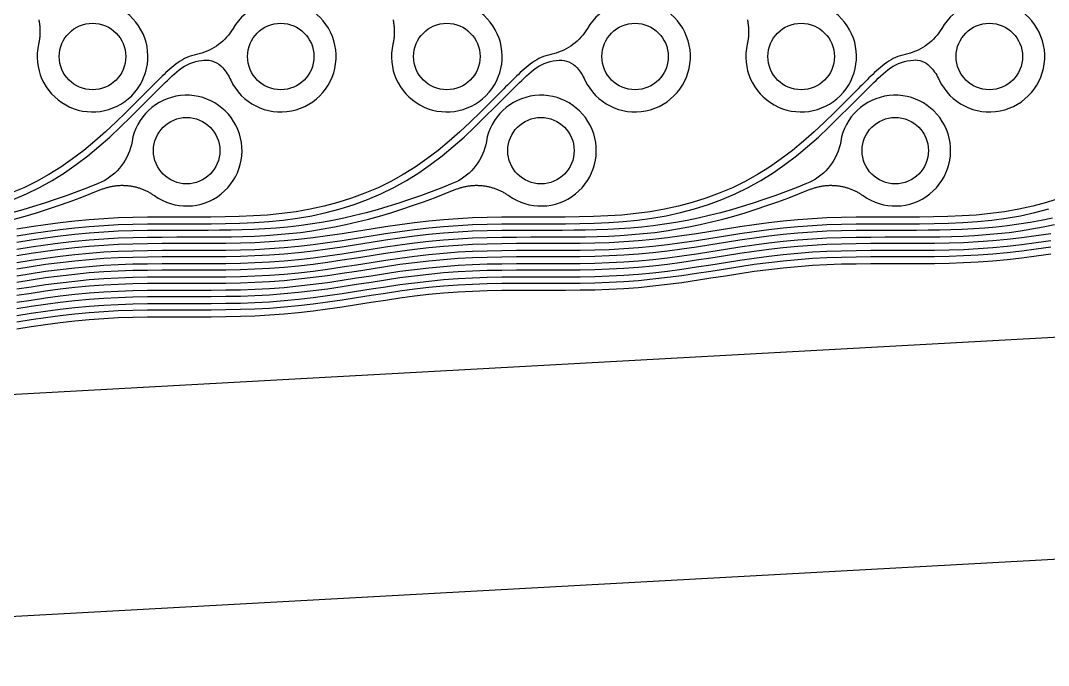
# Model space of a CAD drawing. Header units: millimetres. Extents: x 0 to 20, y 0 to 10.
# Drawn here: x 18.3118 to 18.776, y 4.8 to 5.0912 of the extents above; entities that cross this region are included whole.
import ezdxf

# ---------------------------------------------------------------- set-up
doc = ezdxf.new("R2010")
doc.units = ezdxf.units.MM
doc.header["$MEASUREMENT"] = 0
for name, color, linetype in [('Etch Layer 1', 10, 'Continuous'), ('Etch Layer 2', 112, 'Continuous'), ('Metal Layer 1', 52, 'Continuous')]:
    doc.layers.add(name, color=color, linetype=linetype)

msp = doc.modelspace()

# ---------------------------------------------------------------- linework, layer by layer
at = {"layer": 'Etch Layer 1'}
for points in [[(12.39068, 4.8), (17.90504, 4.8), (19.07046, 4.86404), (19.28142, 5.075), (19.07046, 5.28596), (17.90504, 5.35), (12.39068, 5.35)], [(12.39, 5.25), (17.90229, 5.25), (19.02679, 5.18821), (19.14, 5.075), (19.02679, 4.96179), (17.90229, 4.9), (12.39, 4.9)]]:
    msp.add_lwpolyline(points, dxfattribs=at)
at = {"layer": 'Etch Layer 2'}
for points in [[(12.39068, 4.8), (17.90504, 4.8), (19.07046, 4.86404), (19.28142, 5.075), (19.07046, 5.28596), (17.90504, 5.35), (12.39068, 5.35)], [(12.39, 5.25), (17.90229, 5.25), (19.02679, 5.18821), (19.14, 5.075), (19.02679, 4.96179), (17.90229, 4.9), (12.39, 4.9)]]:
    msp.add_lwpolyline(points, dxfattribs=at)
for centre in [(18.34429, 5.075), (18.42929, 5.075), (18.50429, 5.075), (18.58929, 5.075), (18.66429, 5.075), (18.74929, 5.075), (18.38679, 5.0325), (18.54679, 5.0325), (18.70679, 5.0325)]:
    msp.add_circle(centre, 0.015, dxfattribs=at)
at = {"layer": 'Metal Layer 1'}
for points in [[(18.30853, 5.01042), (18.31455, 5.01299), (18.32041, 5.01587), (18.3261, 5.01904), (18.33163, 5.02249), (18.33697, 5.0262), (18.34215, 5.03014), (18.34717, 5.0343), (18.35206, 5.03864), (18.35683, 5.04312), (18.36152, 5.0477), (18.36617, 5.05233), (18.37217, 5.05833), (18.37314, 5.05931), (18.37412, 5.06028), (18.3751, 5.06127), (18.37609, 5.06226), (18.3771, 5.06325), (18.37811, 5.06424), (18.37914, 5.06523), (18.3802, 5.06621), (18.38127, 5.06717), (18.38237, 5.0681), (18.38349, 5.06899), (18.38464, 5.06982), (18.38583, 5.07058), (18.38705, 5.07126), (18.3883, 5.07185), (18.38958, 5.07234), (18.3909, 5.07274), (18.39224, 5.07304), (18.39361, 5.07325), (18.39451, 5.07334, -0.245821), (18.40311, 5.06987, -0.066177), (18.40668, 5.06433, 4.025007), (18.40776, 5.08771), (18.40711, 5.08667), (18.40641, 5.08566), (18.40566, 5.08469), (18.40486, 5.08375), (18.40402, 5.08286), (18.40314, 5.082), (18.40221, 5.08119), (18.40125, 5.08043), (18.40025, 5.07972), (18.39922, 5.07906), (18.39815, 5.07844), (18.39706, 5.07789), (18.39594, 5.07738), (18.39479, 5.07693), (18.39363, 5.07654), (18.39245, 5.0762), (18.39125, 5.07593), (18.39014, 5.07567), (18.38905, 5.07536), (18.38798, 5.07498), (18.38693, 5.07455), (18.3859, 5.07405), (18.38489, 5.07351), (18.3839, 5.07291), (18.38293, 5.07226), (18.38198, 5.07157), (18.38104, 5.07085), (18.38013, 5.0701), (18.37923, 5.06933), (18.37834, 5.06854), (18.37747, 5.06774), (18.37661, 5.06694), (18.37576, 5.06612), (18.37493, 5.06531), (18.3741, 5.06449), (18.37328, 5.06368), (18.37247, 5.06287), (18.37166, 5.06206), (18.37085, 5.06126), (18.37005, 5.06045), (18.36405, 5.05445), (18.35948, 5.0499), (18.35486, 5.04539), (18.35016, 5.04098), (18.34535, 5.03671), (18.34041, 5.03262), (18.33531, 5.02873), (18.33005, 5.02509), (18.32461, 5.0217), (18.31901, 5.01858), (18.31323, 5.01575), (18.30731, 5.01322)], [(18.31006, 4.99402), (18.31659, 4.99504), (18.32313, 4.996), (18.32968, 4.99686), (18.33623, 4.99762), (18.34279, 4.99824), (18.34935, 4.99873), (18.35593, 4.99908), (18.36251, 4.99931), (18.3691, 4.99944), (18.37569, 4.99949), (18.38229, 4.9995), (18.39129, 4.9995), (18.39781, 4.99951), (18.40432, 4.99956), (18.41085, 4.99971), (18.41737, 4.99999), (18.4239, 5.00044), (18.43041, 5.00109), (18.4369, 5.00197), (18.44336, 5.00309), (18.44977, 5.00449), (18.45612, 5.00617), (18.46238, 5.00814), (18.46853, 5.01042), (18.47455, 5.01299), (18.48041, 5.01587), (18.4861, 5.01904), (18.49163, 5.02249), (18.49697, 5.0262), (18.50215, 5.03014), (18.50717, 5.0343), (18.51206, 5.03864), (18.51683, 5.04312), (18.52152, 5.0477), (18.52617, 5.05233), (18.53217, 5.05833), (18.53314, 5.05931), (18.53412, 5.06028), (18.5351, 5.06127), (18.53609, 5.06226), (18.5371, 5.06325), (18.53811, 5.06424), (18.53914, 5.06523), (18.5402, 5.06621), (18.54127, 5.06717), (18.54237, 5.0681), (18.54349, 5.06899), (18.54464, 5.06982), (18.54583, 5.07058), (18.54705, 5.07126), (18.5483, 5.07185), (18.54958, 5.07234), (18.5509, 5.07274), (18.55224, 5.07304), (18.55361, 5.07325), (18.55501, 5.07339, -0.232054), (18.56309, 5.06989, -0.066443), (18.56668, 5.06433, 4.025007), (18.56776, 5.08771), (18.56711, 5.08667), (18.56641, 5.08566), (18.56566, 5.08469), (18.56486, 5.08375), (18.56402, 5.08286), (18.56314, 5.082), (18.56221, 5.08119), (18.56125, 5.08043), (18.56025, 5.07972), (18.55922, 5.07906), (18.55815, 5.07844), (18.55706, 5.07789), (18.55594, 5.07738), (18.55479, 5.07693), (18.55363, 5.07654), (18.55245, 5.0762), (18.55125, 5.07593), (18.55014, 5.07567), (18.54905, 5.07536), (18.54798, 5.07498), (18.54693, 5.07455), (18.5459, 5.07405), (18.54489, 5.07351), (18.5439, 5.07291), (18.54293, 5.07226), (18.54198, 5.07157), (18.54104, 5.07085), (18.54013, 5.0701), (18.53923, 5.06933), (18.53834, 5.06854), (18.53747, 5.06774), (18.53661, 5.06694), (18.53576, 5.06612), (18.53493, 5.06531), (18.5341, 5.06449), (18.53328, 5.06368), (18.53247, 5.06287), (18.53166, 5.06206), (18.53085, 5.06126), (18.53005, 5.06045), (18.52405, 5.05445), (18.51948, 5.0499), (18.51486, 5.04539), (18.51016, 5.04098), (18.50535, 5.03671), (18.50041, 5.03262), (18.49531, 5.02873), (18.49005, 5.02509), (18.48461, 5.0217), (18.47901, 5.01858), (18.47323, 5.01575), (18.46731, 5.01322), (18.46126, 5.01099), (18.4551, 5.00905), (18.44885, 5.0074), (18.44254, 5.00603), (18.43618, 5.00492), (18.42979, 5.00406), (18.42338, 5.00343), (18.41696, 5.00298), (18.41054, 5.00271), (18.40412, 5.00256), (18.3977, 5.00251), (18.39129, 5.0025), (18.38229, 5.0025), (18.37569, 5.00249), (18.3691, 5.00244), (18.36251, 5.00231), (18.35593, 5.00208), (18.34935, 5.00173), (18.34279, 5.00124), (18.33623, 5.00062), (18.32968, 4.99986), (18.32313, 4.999), (18.31659, 4.99804), (18.31006, 4.99702)], [(18.31006, 4.98202), (18.31659, 4.98304), (18.32313, 4.984), (18.32968, 4.98486), (18.33623, 4.98562), (18.34279, 4.98624), (18.34935, 4.98673), (18.35593, 4.98708), (18.36251, 4.98731), (18.3691, 4.98744), (18.37569, 4.98749), (18.38229, 4.9875), (18.39129, 4.9875), (18.39789, 4.98751), (18.40448, 4.98756), (18.41107, 4.98768), (18.41765, 4.98792), (18.42423, 4.98827), (18.43079, 4.98876), (18.43735, 4.98938), (18.4439, 4.99013), (18.45045, 4.991), (18.45699, 4.99196), (18.46352, 4.99298), (18.47006, 4.99402), (18.47659, 4.99504), (18.48313, 4.996), (18.48968, 4.99686), (18.49623, 4.99762), (18.50279, 4.99824), (18.50935, 4.99873), (18.51593, 4.99908), (18.52251, 4.99931), (18.5291, 4.99944), (18.53569, 4.99949), (18.54229, 4.9995), (18.55129, 4.9995), (18.55781, 4.99951), (18.56432, 4.99956), (18.57085, 4.99971), (18.57737, 4.99999), (18.5839, 5.00044), (18.59041, 5.00109), (18.5969, 5.00197), (18.60336, 5.00309), (18.60977, 5.00449), (18.61612, 5.00617), (18.62238, 5.00814), (18.62853, 5.01042), (18.63455, 5.01299), (18.64041, 5.01587), (18.6461, 5.01904), (18.65163, 5.02249), (18.65697, 5.0262), (18.66215, 5.03014), (18.66717, 5.0343), (18.67206, 5.03864), (18.67683, 5.04312), (18.68152, 5.0477), (18.68617, 5.05233), (18.69217, 5.05833), (18.69314, 5.05931), (18.69412, 5.06028), (18.6951, 5.06127), (18.69609, 5.06226), (18.6971, 5.06325), (18.69811, 5.06424), (18.69914, 5.06523), (18.7002, 5.06621), (18.70127, 5.06717), (18.70237, 5.0681), (18.70349, 5.06899), (18.70464, 5.06982), (18.70583, 5.07058), (18.70705, 5.07126), (18.7083, 5.07185), (18.70958, 5.07234), (18.7109, 5.07274), (18.71224, 5.07304), (18.71361, 5.07325), (18.71501, 5.07339), (18.71585, 5.07344, -0.207973), (18.72303, 5.06996, -0.067365), (18.72668, 5.06433, 4.025007), (18.72776, 5.08771), (18.72711, 5.08667), (18.72641, 5.08566), (18.72566, 5.08469), (18.72486, 5.08375), (18.72402, 5.08286), (18.72314, 5.082), (18.72221, 5.08119), (18.72125, 5.08043), (18.72025, 5.07972), (18.71922, 5.07906), (18.71815, 5.07844), (18.71706, 5.07789), (18.71594, 5.07738), (18.71479, 5.07693), (18.71363, 5.07654), (18.71245, 5.0762), (18.71125, 5.07593), (18.71014, 5.07567), (18.70905, 5.07536), (18.70798, 5.07498), (18.70693, 5.07455), (18.7059, 5.07405), (18.70489, 5.07351), (18.7039, 5.07291), (18.70293, 5.07226), (18.70198, 5.07157), (18.70104, 5.07085), (18.70013, 5.0701), (18.69923, 5.06933), (18.69834, 5.06854), (18.69747, 5.06774), (18.69661, 5.06694), (18.69576, 5.06612), (18.69493, 5.06531), (18.6941, 5.06449), (18.69328, 5.06368), (18.69247, 5.06287), (18.69166, 5.06206), (18.69085, 5.06126), (18.69005, 5.06045), (18.68405, 5.05445), (18.67948, 5.0499), (18.67486, 5.04539), (18.67016, 5.04098), (18.66535, 5.03671), (18.66041, 5.03262), (18.65531, 5.02873), (18.65005, 5.02509), (18.64461, 5.0217), (18.63901, 5.01858), (18.63323, 5.01575), (18.62731, 5.01322), (18.62126, 5.01099), (18.6151, 5.00905), (18.60885, 5.0074), (18.60254, 5.00603), (18.59618, 5.00492), (18.58979, 5.00406), (18.58338, 5.00343), (18.57696, 5.00298), (18.57054, 5.00271), (18.56412, 5.00256), (18.5577, 5.00251), (18.55129, 5.0025), (18.54229, 5.0025), (18.53569, 5.00249), (18.5291, 5.00244), (18.52251, 5.00231), (18.51593, 5.00208), (18.50935, 5.00173), (18.50279, 5.00124), (18.49623, 5.00062), (18.48968, 4.99986), (18.48313, 4.999), (18.47659, 4.99804), (18.47006, 4.99702), (18.46352, 4.99598), (18.45699, 4.99496), (18.45045, 4.994), (18.4439, 4.99313), (18.43735, 4.99238), (18.43079, 4.99176), (18.42423, 4.99127), (18.41765, 4.99092), (18.41107, 4.99068), (18.40448, 4.99056), (18.39789, 4.99051), (18.39129, 4.9905), (18.38229, 4.9905), (18.37569, 4.99049), (18.3691, 4.99044), (18.36251, 4.99031), (18.35593, 4.99008), (18.34935, 4.98973), (18.34279, 4.98924), (18.33623, 4.98862), (18.32968, 4.98786), (18.32313, 4.987), (18.31659, 4.98604), (18.31006, 4.98502)], [(18.31999, 5.09159), (18.32008, 5.0912), (18.32015, 5.09081), (18.32022, 5.09042), (18.32028, 5.09003), (18.32034, 5.08964), (18.32039, 5.08925), (18.32043, 5.08886), (18.32047, 5.08846), (18.3205, 5.08807), (18.32053, 5.08768), (18.32055, 5.08728), (18.32056, 5.08689), (18.32057, 5.08649), (18.32057, 5.0861), (18.32057, 5.08571), (18.32055, 5.08531), (18.32054, 5.08492), (18.32051, 5.08452), (18.32048, 5.08413), (18.32045, 5.08374), (18.3204, 5.08335), (18.32035, 5.08296), (18.3203, 5.08256), (18.32024, 5.08217), (18.32017, 5.08179), (18.3201, 5.0814), (18.32002, 5.08101), (18.31993, 5.08062, 3.486883), (18.33867, 5.09936)], [(18.47999, 5.09159), (18.48008, 5.0912), (18.48015, 5.09081), (18.48022, 5.09042), (18.48028, 5.09003), (18.48034, 5.08964), (18.48039, 5.08925), (18.48043, 5.08886), (18.48047, 5.08846), (18.4805, 5.08807), (18.48053, 5.08768), (18.48055, 5.08728), (18.48056, 5.08689), (18.48057, 5.08649), (18.48057, 5.0861), (18.48057, 5.08571), (18.48055, 5.08531), (18.48054, 5.08492), (18.48051, 5.08452), (18.48048, 5.08413), (18.48045, 5.08374), (18.4804, 5.08335), (18.48035, 5.08296), (18.4803, 5.08256), (18.48024, 5.08217), (18.48017, 5.08179), (18.4801, 5.0814), (18.48002, 5.08101), (18.47993, 5.08062, 3.486883), (18.49867, 5.09936)], [(18.63999, 5.09159), (18.64008, 5.0912), (18.64015, 5.09081), (18.64022, 5.09042), (18.64028, 5.09003), (18.64034, 5.08964), (18.64039, 5.08925), (18.64043, 5.08886), (18.64047, 5.08846), (18.6405, 5.08807), (18.64053, 5.08768), (18.64055, 5.08728), (18.64056, 5.08689), (18.64057, 5.08649), (18.64057, 5.0861), (18.64057, 5.08571), (18.64055, 5.08531), (18.64054, 5.08492), (18.64051, 5.08452), (18.64048, 5.08413), (18.64045, 5.08374), (18.6404, 5.08335), (18.64035, 5.08296), (18.6403, 5.08256), (18.64024, 5.08217), (18.64017, 5.08179), (18.6401, 5.0814), (18.64002, 5.08101), (18.63993, 5.08062, 3.486883), (18.65867, 5.09936)], [(18.30889, 5.00157), (18.31393, 5.00295), (18.31894, 5.00444), (18.32391, 5.00602), (18.32886, 5.00769), (18.33378, 5.00943), (18.33868, 5.01125), (18.34355, 5.01312), (18.3484, 5.01504), (18.34877, 5.01518), (18.34913, 5.01532), (18.3495, 5.01545), (18.34987, 5.01558), (18.35025, 5.0157), (18.35062, 5.01581), (18.351, 5.01592), (18.35137, 5.01602), (18.35175, 5.01612), (18.35213, 5.01621), (18.35252, 5.01629), (18.3529, 5.01637), (18.35329, 5.01644), (18.35367, 5.01651), (18.35406, 5.01657), (18.35445, 5.01662), (18.35483, 5.01667), (18.35522, 5.01671), (18.35561, 5.01675), (18.35601, 5.01678), (18.3564, 5.0168), (18.35679, 5.01682), (18.35718, 5.01683), (18.35757, 5.01683), (18.35796, 5.01683), (18.35835, 5.01682), (18.35875, 5.01681), (18.35914, 5.01679), (18.35953, 5.01677), (18.35992, 5.01673), (18.36031, 5.0167), (18.3607, 5.01665), (18.36108, 5.0166), (18.36147, 5.01655), (18.36186, 5.01648), (18.36224, 5.01642), (18.36263, 5.01634), (18.36301, 5.01626), (18.36339, 5.01618), (18.36378, 5.01608), (18.36416, 5.01599), (18.36453, 5.01588), (18.36491, 5.01577), (18.36528, 5.01566), (18.36565, 5.01553), (18.36602, 5.01541), (18.36639, 5.01527), (18.36676, 5.01513), (18.36712, 5.01499), (18.36748, 5.01484), (18.36784, 5.01468), (18.36819, 5.01452), (18.36855, 5.01436), (18.3689, 5.01418), (18.36925, 5.01401), (18.36959, 5.01382), (18.36993, 5.01364), (18.37027, 5.01344), (18.37061, 5.01324), (18.37094, 5.01304), (18.37127, 5.01283), (18.3716, 5.01261), (18.37192, 5.01239), (18.37225, 5.01217, 3.486501), (18.36214, 5.03667), (18.36184, 5.03519), (18.36146, 5.03374), (18.36099, 5.03231), (18.36043, 5.03091), (18.35979, 5.02955), (18.35907, 5.02822), (18.35828, 5.02695), (18.35741, 5.02572), (18.35646, 5.02455), (18.35545, 5.02344), (18.35437, 5.02239), (18.35323, 5.02141), (18.35203, 5.0205), (18.35078, 5.01966), (18.34949, 5.0189), (18.34814, 5.01822), (18.34677, 5.01762), (18.34198, 5.01573), (18.33718, 5.01389), (18.33235, 5.01211), (18.32749, 5.0104), (18.32261, 5.00876), (18.3177, 5.00721), (18.31277, 5.00575), (18.3078, 5.00439)], [(18.31006, 4.97602), (18.31659, 4.97704), (18.32313, 4.978), (18.32968, 4.97886), (18.33623, 4.97962), (18.34279, 4.98024), (18.34935, 4.98073), (18.35593, 4.98108), (18.36251, 4.98131), (18.3691, 4.98144), (18.37569, 4.98149), (18.38229, 4.9815), (18.39129, 4.9815), (18.39789, 4.98151), (18.40448, 4.98156), (18.41107, 4.98168), (18.41765, 4.98192), (18.42423, 4.98227), (18.43079, 4.98276), (18.43735, 4.98338), (18.4439, 4.98413), (18.45045, 4.985), (18.45699, 4.98596), (18.46352, 4.98698), (18.47006, 4.98802), (18.47659, 4.98904), (18.48313, 4.99), (18.48968, 4.99086), (18.49623, 4.99162), (18.50279, 4.99224), (18.50935, 4.99273), (18.51593, 4.99308), (18.52251, 4.99331), (18.5291, 4.99344), (18.53569, 4.99349), (18.54229, 4.9935), (18.55129, 4.9935), (18.55651, 4.9935), (18.56174, 4.99353), (18.56696, 4.99359), (18.57218, 4.99371), (18.57739, 4.9939), (18.5826, 4.99418), (18.5878, 4.99455), (18.593, 4.99502), (18.59818, 4.9956), (18.60334, 4.9963), (18.6085, 4.99712), (18.61363, 4.99806), (18.61874, 4.99911), (18.62383, 5.00028), (18.62889, 5.00157), (18.63393, 5.00295), (18.63894, 5.00444), (18.64391, 5.00602), (18.64886, 5.00769), (18.65378, 5.00943), (18.65868, 5.01125), (18.66355, 5.01312), (18.6684, 5.01504), (18.66877, 5.01518), (18.66913, 5.01532), (18.6695, 5.01545), (18.66987, 5.01558), (18.67025, 5.0157), (18.67062, 5.01581), (18.671, 5.01592), (18.67137, 5.01602), (18.67175, 5.01612), (18.67213, 5.01621), (18.67252, 5.01629), (18.6729, 5.01637), (18.67329, 5.01644), (18.67367, 5.01651), (18.67406, 5.01657), (18.67445, 5.01662), (18.67483, 5.01667), (18.67522, 5.01671), (18.67561, 5.01675), (18.67601, 5.01678), (18.6764, 5.0168), (18.67679, 5.01682), (18.67718, 5.01683), (18.67757, 5.01683), (18.67796, 5.01683), (18.67835, 5.01682), (18.67875, 5.01681), (18.67914, 5.01679), (18.67953, 5.01677), (18.67992, 5.01673), (18.68031, 5.0167), (18.6807, 5.01665), (18.68108, 5.0166), (18.68147, 5.01655), (18.68186, 5.01648), (18.68224, 5.01642), (18.68263, 5.01634), (18.68301, 5.01626), (18.68339, 5.01618), (18.68378, 5.01608), (18.68416, 5.01599), (18.68453, 5.01588), (18.68491, 5.01577), (18.68528, 5.01566), (18.68565, 5.01553), (18.68602, 5.01541), (18.68639, 5.01527), (18.68676, 5.01513), (18.68712, 5.01499), (18.68748, 5.01484), (18.68784, 5.01468), (18.68819, 5.01452), (18.68855, 5.01436), (18.6889, 5.01418), (18.68925, 5.01401), (18.68959, 5.01382), (18.68993, 5.01364), (18.69027, 5.01344), (18.69061, 5.01324), (18.69094, 5.01304), (18.69127, 5.01283), (18.6916, 5.01261), (18.69192, 5.01239), (18.69225, 5.01217, 3.486501), (18.68214, 5.03667), (18.68184, 5.03519), (18.68146, 5.03374), (18.68099, 5.03231), (18.68043, 5.03091), (18.67979, 5.02955), (18.67907, 5.02822), (18.67828, 5.02695), (18.67741, 5.02572), (18.67646, 5.02455), (18.67545, 5.02344), (18.67437, 5.02239), (18.67323, 5.02141), (18.67203, 5.0205), (18.67078, 5.01966), (18.66949, 5.0189), (18.66814, 5.01822), (18.66677, 5.01762), (18.66198, 5.01573), (18.65718, 5.01389), (18.65235, 5.01211), (18.64749, 5.0104), (18.64261, 5.00876), (18.6377, 5.00721), (18.63277, 5.00575), (18.6278, 5.00439), (18.62281, 5.00314), (18.61779, 5.00199), (18.61275, 5.00096), (18.60769, 5.00004), (18.60261, 4.99924), (18.59751, 4.99856), (18.5924, 4.99798), (18.58729, 4.99752), (18.58216, 4.99716), (18.57702, 4.99689), (18.57188, 4.99671), (18.56674, 4.99659), (18.56159, 4.99653), (18.55644, 4.9965), (18.55129, 4.9965), (18.54229, 4.9965), (18.53569, 4.99649), (18.5291, 4.99644), (18.52251, 4.99631), (18.51593, 4.99608), (18.50935, 4.99573), (18.50279, 4.99524), (18.49623, 4.99462), (18.48968, 4.99386), (18.48313, 4.993), (18.47659, 4.99204), (18.47006, 4.99102), (18.46352, 4.98998), (18.45699, 4.98896), (18.45045, 4.988), (18.4439, 4.98713), (18.43735, 4.98638), (18.43079, 4.98576), (18.42423, 4.98527), (18.41765, 4.98492), (18.41107, 4.98468), (18.40448, 4.98456), (18.39789, 4.98451), (18.39129, 4.9845), (18.38229, 4.9845), (18.37569, 4.98449), (18.3691, 4.98444), (18.36251, 4.98431), (18.35593, 4.98408), (18.34935, 4.98373), (18.34279, 4.98324), (18.33623, 4.98262), (18.32968, 4.98186), (18.32313, 4.981), (18.31659, 4.98004), (18.31006, 4.97902)], [(18.31006, 4.98802), (18.31659, 4.98904), (18.32313, 4.99), (18.32968, 4.99086), (18.33623, 4.99162), (18.34279, 4.99224), (18.34935, 4.99273), (18.35593, 4.99308), (18.36251, 4.99331), (18.3691, 4.99344), (18.37569, 4.99349), (18.38229, 4.9935), (18.39129, 4.9935), (18.39651, 4.9935), (18.40174, 4.99353), (18.40696, 4.99359), (18.41218, 4.99371), (18.41739, 4.9939), (18.4226, 4.99418), (18.4278, 4.99455), (18.433, 4.99502), (18.43818, 4.9956), (18.44334, 4.9963), (18.4485, 4.99712), (18.45363, 4.99806), (18.45874, 4.99911), (18.46383, 5.00028), (18.46889, 5.00157), (18.47393, 5.00295), (18.47894, 5.00444), (18.48391, 5.00602), (18.48886, 5.00769), (18.49378, 5.00943), (18.49868, 5.01125), (18.50355, 5.01312), (18.5084, 5.01504), (18.50877, 5.01518), (18.50913, 5.01532), (18.5095, 5.01545), (18.50987, 5.01558), (18.51025, 5.0157), (18.51062, 5.01581), (18.511, 5.01592), (18.51137, 5.01602), (18.51175, 5.01612), (18.51213, 5.01621), (18.51252, 5.01629), (18.5129, 5.01637), (18.51329, 5.01644), (18.51367, 5.01651), (18.51406, 5.01657), (18.51445, 5.01662), (18.51483, 5.01667), (18.51522, 5.01671), (18.51561, 5.01675), (18.51601, 5.01678), (18.5164, 5.0168), (18.51679, 5.01682), (18.51718, 5.01683), (18.51757, 5.01683), (18.51796, 5.01683), (18.51835, 5.01682), (18.51875, 5.01681), (18.51914, 5.01679), (18.51953, 5.01677), (18.51992, 5.01673), (18.52031, 5.0167), (18.5207, 5.01665), (18.52108, 5.0166), (18.52147, 5.01655), (18.52186, 5.01648), (18.52224, 5.01642), (18.52263, 5.01634), (18.52301, 5.01626), (18.52339, 5.01618), (18.52378, 5.01608), (18.52416, 5.01599), (18.52453, 5.01588), (18.52491, 5.01577), (18.52528, 5.01566), (18.52565, 5.01553), (18.52602, 5.01541), (18.52639, 5.01527), (18.52676, 5.01513), (18.52712, 5.01499), (18.52748, 5.01484), (18.52784, 5.01468), (18.52819, 5.01452), (18.52855, 5.01436), (18.5289, 5.01418), (18.52925, 5.01401), (18.52959, 5.01382), (18.52993, 5.01364), (18.53027, 5.01344), (18.53061, 5.01324), (18.53094, 5.01304), (18.53127, 5.01283), (18.5316, 5.01261), (18.53192, 5.01239), (18.53225, 5.01217, 3.486501), (18.52214, 5.03667), (18.52184, 5.03519), (18.52146, 5.03374), (18.52099, 5.03231), (18.52043, 5.03091), (18.51979, 5.02955), (18.51907, 5.02822), (18.51828, 5.02695), (18.51741, 5.02572), (18.51646, 5.02455), (18.51545, 5.02344), (18.51437, 5.02239), (18.51323, 5.02141), (18.51203, 5.0205), (18.51078, 5.01966), (18.50949, 5.0189), (18.50814, 5.01822), (18.50677, 5.01762), (18.50198, 5.01573), (18.49718, 5.01389), (18.49235, 5.01211), (18.48749, 5.0104), (18.48261, 5.00876), (18.4777, 5.00721), (18.47277, 5.00575), (18.4678, 5.00439), (18.46281, 5.00314), (18.45779, 5.00199), (18.45275, 5.00096), (18.44769, 5.00004), (18.44261, 4.99924), (18.43751, 4.99856), (18.4324, 4.99798), (18.42729, 4.99752), (18.42216, 4.99716), (18.41702, 4.99689), (18.41188, 4.99671), (18.40674, 4.99659), (18.40159, 4.99653), (18.39644, 4.9965), (18.39129, 4.9965), (18.38229, 4.9965), (18.37569, 4.99649), (18.3691, 4.99644), (18.36251, 4.99631), (18.35593, 4.99608), (18.34935, 4.99573), (18.34279, 4.99524), (18.33623, 4.99462), (18.32968, 4.99386), (18.32313, 4.993), (18.31659, 4.99204), (18.31006, 4.99102)]]:
    msp.add_lwpolyline(points, format="xyb", dxfattribs=at)
for points in [[(18.78126, 5.01099), (18.7751, 5.00905), (18.76885, 5.0074), (18.76254, 5.00603), (18.75618, 5.00492), (18.74979, 5.00406), (18.74338, 5.00343), (18.73696, 5.00298), (18.73054, 5.00271), (18.72412, 5.00256), (18.7177, 5.00251), (18.71129, 5.0025), (18.70229, 5.0025), (18.69569, 5.00249), (18.6891, 5.00244), (18.68251, 5.00231), (18.67593, 5.00208), (18.66935, 5.00173), (18.66279, 5.00124), (18.65623, 5.00062), (18.64968, 4.99986), (18.64313, 4.999), (18.63659, 4.99804), (18.63006, 4.99702), (18.62352, 4.99598), (18.61699, 4.99496), (18.61045, 4.994), (18.6039, 4.99313), (18.59735, 4.99238), (18.59079, 4.99176), (18.58423, 4.99127), (18.57765, 4.99092), (18.57107, 4.99068), (18.56448, 4.99056), (18.55789, 4.99051), (18.55129, 4.9905), (18.54229, 4.9905), (18.53569, 4.99049), (18.5291, 4.99044), (18.52251, 4.99031), (18.51593, 4.99008), (18.50935, 4.98973), (18.50279, 4.98924), (18.49623, 4.98862), (18.48968, 4.98786), (18.48313, 4.987), (18.47659, 4.98604), (18.47006, 4.98502), (18.46352, 4.98398), (18.45699, 4.98296), (18.45045, 4.982), (18.4439, 4.98113), (18.43735, 4.98038), (18.43079, 4.97976), (18.42423, 4.97927), (18.41765, 4.97892), (18.41107, 4.97868), (18.40448, 4.97856), (18.39789, 4.97851), (18.39129, 4.9785), (18.38229, 4.9785), (18.37569, 4.97849), (18.3691, 4.97844), (18.36251, 4.97831), (18.35593, 4.97808), (18.34935, 4.97773), (18.34279, 4.97724), (18.33623, 4.97662), (18.32968, 4.97586), (18.32313, 4.975), (18.31659, 4.97404), (18.31006, 4.97302)], [(18.31006, 4.97002), (18.31659, 4.97104), (18.32313, 4.972), (18.32968, 4.97286), (18.33623, 4.97362), (18.34279, 4.97424), (18.34935, 4.97473), (18.35593, 4.97508), (18.36251, 4.97531), (18.3691, 4.97544), (18.37569, 4.97549), (18.38229, 4.9755), (18.39129, 4.9755), (18.39789, 4.97551), (18.40448, 4.97556), (18.41107, 4.97568), (18.41765, 4.97592), (18.42423, 4.97627), (18.43079, 4.97676), (18.43735, 4.97738), (18.4439, 4.97813), (18.45045, 4.979), (18.45699, 4.97996), (18.46352, 4.98098), (18.47006, 4.98202), (18.47659, 4.98304), (18.48313, 4.984), (18.48968, 4.98486), (18.49623, 4.98562), (18.50279, 4.98624), (18.50935, 4.98673), (18.51593, 4.98708), (18.52251, 4.98731), (18.5291, 4.98744), (18.53569, 4.98749), (18.54229, 4.9875), (18.55129, 4.9875), (18.55789, 4.98751), (18.56448, 4.98756), (18.57107, 4.98768), (18.57765, 4.98792), (18.58423, 4.98827), (18.59079, 4.98876), (18.59735, 4.98938), (18.6039, 4.99013), (18.61045, 4.991), (18.61699, 4.99196), (18.62352, 4.99298), (18.63006, 4.99402), (18.63659, 4.99504), (18.64313, 4.996), (18.64968, 4.99686), (18.65623, 4.99762), (18.66279, 4.99824), (18.66935, 4.99873), (18.67593, 4.99908), (18.68251, 4.99931), (18.6891, 4.99944), (18.69569, 4.99949), (18.70229, 4.9995), (18.71129, 4.9995), (18.71781, 4.99951), (18.72432, 4.99956), (18.73085, 4.99971), (18.73737, 4.99999), (18.7439, 5.00044), (18.75041, 5.00109), (18.7569, 5.00197), (18.76336, 5.00309), (18.76977, 5.00449), (18.77612, 5.00617)], [(18.77779, 5.00199), (18.77275, 5.00096), (18.76769, 5.00004), (18.76261, 4.99924), (18.75751, 4.99856), (18.7524, 4.99798), (18.74729, 4.99752), (18.74216, 4.99716), (18.73702, 4.99689), (18.73188, 4.99671), (18.72674, 4.99659), (18.72159, 4.99653), (18.71644, 4.9965), (18.71129, 4.9965), (18.70229, 4.9965), (18.69569, 4.99649), (18.6891, 4.99644), (18.68251, 4.99631), (18.67593, 4.99608), (18.66935, 4.99573), (18.66279, 4.99524), (18.65623, 4.99462), (18.64968, 4.99386), (18.64313, 4.993), (18.63659, 4.99204), (18.63006, 4.99102), (18.62352, 4.98998), (18.61699, 4.98896), (18.61045, 4.988), (18.6039, 4.98713), (18.59735, 4.98638), (18.59079, 4.98576), (18.58423, 4.98527), (18.57765, 4.98492), (18.57107, 4.98468), (18.56448, 4.98456), (18.55789, 4.98451), (18.55129, 4.9845), (18.54229, 4.9845), (18.53569, 4.98449), (18.5291, 4.98444), (18.52251, 4.98431), (18.51593, 4.98408), (18.50935, 4.98373), (18.50279, 4.98324), (18.49623, 4.98262), (18.48968, 4.98186), (18.48313, 4.981), (18.47659, 4.98004), (18.47006, 4.97902), (18.46352, 4.97798), (18.45699, 4.97696), (18.45045, 4.976), (18.4439, 4.97513), (18.43735, 4.97438), (18.43079, 4.97376), (18.42423, 4.97327), (18.41765, 4.97292), (18.41107, 4.97268), (18.40448, 4.97256), (18.39789, 4.97251), (18.39129, 4.9725), (18.38229, 4.9725), (18.37569, 4.97249), (18.3691, 4.97244), (18.36251, 4.97231), (18.35593, 4.97208), (18.34935, 4.97173), (18.34279, 4.97124), (18.33623, 4.97062), (18.32968, 4.96986), (18.32313, 4.969), (18.31659, 4.96804), (18.31006, 4.96702)], [(18.31006, 4.96402), (18.31659, 4.96504), (18.32313, 4.966), (18.32968, 4.96686), (18.33623, 4.96762), (18.34279, 4.96824), (18.34935, 4.96873), (18.35593, 4.96908), (18.36251, 4.96931), (18.3691, 4.96944), (18.37569, 4.96949), (18.38229, 4.9695), (18.39129, 4.9695), (18.39789, 4.96951), (18.40448, 4.96956), (18.41107, 4.96968), (18.41765, 4.96992), (18.42423, 4.97027), (18.43079, 4.97076), (18.43735, 4.97138), (18.4439, 4.97213), (18.45045, 4.973), (18.45699, 4.97396), (18.46352, 4.97498), (18.47006, 4.97602), (18.47659, 4.97704), (18.48313, 4.978), (18.48968, 4.97886), (18.49623, 4.97962), (18.50279, 4.98024), (18.50935, 4.98073), (18.51593, 4.98108), (18.52251, 4.98131), (18.5291, 4.98144), (18.53569, 4.98149), (18.54229, 4.9815), (18.55129, 4.9815), (18.55789, 4.98151), (18.56448, 4.98156), (18.57107, 4.98168), (18.57765, 4.98192), (18.58423, 4.98227), (18.59079, 4.98276), (18.59735, 4.98338), (18.6039, 4.98413), (18.61045, 4.985), (18.61699, 4.98596), (18.62352, 4.98698), (18.63006, 4.98802), (18.63659, 4.98904), (18.64313, 4.99), (18.64968, 4.99086), (18.65623, 4.99162), (18.66279, 4.99224), (18.66935, 4.99273), (18.67593, 4.99308), (18.68251, 4.99331), (18.6891, 4.99344), (18.69569, 4.99349), (18.70229, 4.9935), (18.71129, 4.9935), (18.71651, 4.9935), (18.72174, 4.99353), (18.72696, 4.99359), (18.73218, 4.99371), (18.73739, 4.9939), (18.7426, 4.99418), (18.7478, 4.99455), (18.753, 4.99502), (18.75818, 4.9956), (18.76334, 4.9963), (18.7685, 4.99712), (18.77363, 4.99806), (18.77874, 4.99911)], [(18.77699, 4.99496), (18.77045, 4.994), (18.7639, 4.99313), (18.75735, 4.99238), (18.75079, 4.99176), (18.74423, 4.99127), (18.73765, 4.99092), (18.73107, 4.99068), (18.72448, 4.99056), (18.71789, 4.99051), (18.71129, 4.9905), (18.70229, 4.9905), (18.69569, 4.99049), (18.6891, 4.99044), (18.68251, 4.99031), (18.67593, 4.99008), (18.66935, 4.98973), (18.66279, 4.98924), (18.65623, 4.98862), (18.64968, 4.98786), (18.64313, 4.987), (18.63659, 4.98604), (18.63006, 4.98502), (18.62352, 4.98398), (18.61699, 4.98296), (18.61045, 4.982), (18.6039, 4.98113), (18.59735, 4.98038), (18.59079, 4.97976), (18.58423, 4.97927), (18.57765, 4.97892), (18.57107, 4.97868), (18.56448, 4.97856), (18.55789, 4.97851), (18.55129, 4.9785), (18.54229, 4.9785), (18.53569, 4.97849), (18.5291, 4.97844), (18.52251, 4.97831), (18.51593, 4.97808), (18.50935, 4.97773), (18.50279, 4.97724), (18.49623, 4.97662), (18.48968, 4.97586), (18.48313, 4.975), (18.47659, 4.97404), (18.47006, 4.97302), (18.46352, 4.97198), (18.45699, 4.97096), (18.45045, 4.97), (18.4439, 4.96913), (18.43735, 4.96838), (18.43079, 4.96776), (18.42423, 4.96727), (18.41765, 4.96692), (18.41107, 4.96668), (18.40448, 4.96656), (18.39789, 4.96651), (18.39129, 4.9665), (18.38229, 4.9665), (18.37569, 4.96649), (18.3691, 4.96644), (18.36251, 4.96631), (18.35593, 4.96608), (18.34935, 4.96573), (18.34279, 4.96524), (18.33623, 4.96462), (18.32968, 4.96386), (18.32313, 4.963), (18.31659, 4.96204), (18.31006, 4.96102)], [(18.31006, 4.95802), (18.31659, 4.95904), (18.32313, 4.96), (18.32968, 4.96086), (18.33623, 4.96162), (18.34279, 4.96224), (18.34935, 4.96273), (18.35593, 4.96308), (18.36251, 4.96331), (18.3691, 4.96344), (18.37569, 4.96349), (18.38229, 4.9635), (18.39129, 4.9635), (18.39789, 4.96351), (18.40448, 4.96356), (18.41107, 4.96368), (18.41765, 4.96392), (18.42423, 4.96427), (18.43079, 4.96476), (18.43735, 4.96538), (18.4439, 4.96613), (18.45045, 4.967), (18.45699, 4.96796), (18.46352, 4.96898), (18.47006, 4.97002), (18.47659, 4.97104), (18.48313, 4.972), (18.48968, 4.97286), (18.49623, 4.97362), (18.50279, 4.97424), (18.50935, 4.97473), (18.51593, 4.97508), (18.52251, 4.97531), (18.5291, 4.97544), (18.53569, 4.97549), (18.54229, 4.9755), (18.55129, 4.9755), (18.55789, 4.97551), (18.56448, 4.97556), (18.57107, 4.97568), (18.57765, 4.97592), (18.58423, 4.97627), (18.59079, 4.97676), (18.59735, 4.97738), (18.6039, 4.97813), (18.61045, 4.979), (18.61699, 4.97996), (18.62352, 4.98098), (18.63006, 4.98202), (18.63659, 4.98304), (18.64313, 4.984), (18.64968, 4.98486), (18.65623, 4.98562), (18.66279, 4.98624), (18.66935, 4.98673), (18.67593, 4.98708), (18.68251, 4.98731), (18.6891, 4.98744), (18.69569, 4.98749), (18.70229, 4.9875), (18.71129, 4.9875), (18.71789, 4.98751), (18.72448, 4.98756), (18.73107, 4.98768), (18.73765, 4.98792), (18.74423, 4.98827), (18.75079, 4.98876), (18.75735, 4.98938), (18.7639, 4.99013), (18.77045, 4.991), (18.77699, 4.99196)], [(18.77699, 4.98896), (18.77045, 4.988), (18.7639, 4.98713), (18.75735, 4.98638), (18.75079, 4.98576), (18.74423, 4.98527), (18.73765, 4.98492), (18.73107, 4.98468), (18.72448, 4.98456), (18.71789, 4.98451), (18.71129, 4.9845), (18.70229, 4.9845), (18.69569, 4.98449), (18.6891, 4.98444), (18.68251, 4.98431), (18.67593, 4.98408), (18.66935, 4.98373), (18.66279, 4.98324), (18.65623, 4.98262), (18.64968, 4.98186), (18.64313, 4.981), (18.63659, 4.98004), (18.63006, 4.97902), (18.62352, 4.97798), (18.61699, 4.97696), (18.61045, 4.976), (18.6039, 4.97513), (18.59735, 4.97438), (18.59079, 4.97376), (18.58423, 4.97327), (18.57765, 4.97292), (18.57107, 4.97268), (18.56448, 4.97256), (18.55789, 4.97251), (18.55129, 4.9725), (18.54229, 4.9725), (18.53569, 4.97249), (18.5291, 4.97244), (18.52251, 4.97231), (18.51593, 4.97208), (18.50935, 4.97173), (18.50279, 4.97124), (18.49623, 4.97062), (18.48968, 4.96986), (18.48313, 4.969), (18.47659, 4.96804), (18.47006, 4.96702), (18.46352, 4.96598), (18.45699, 4.96496), (18.45045, 4.964), (18.4439, 4.96313), (18.43735, 4.96238), (18.43079, 4.96176), (18.42423, 4.96127), (18.41765, 4.96092), (18.41107, 4.96068), (18.40448, 4.96056), (18.39789, 4.96051), (18.39129, 4.9605), (18.38229, 4.9605), (18.37569, 4.96049), (18.3691, 4.96044), (18.36251, 4.96031), (18.35593, 4.96008), (18.34935, 4.95973), (18.34279, 4.95924), (18.33623, 4.95862), (18.32968, 4.95786), (18.32313, 4.957), (18.31659, 4.95604), (18.31006, 4.95502)], [(18.31006, 4.95202), (18.31659, 4.95304), (18.32313, 4.954), (18.32968, 4.95486), (18.33623, 4.95562), (18.34279, 4.95624), (18.34935, 4.95673), (18.35593, 4.95708), (18.36251, 4.95731), (18.3691, 4.95744), (18.37569, 4.95749), (18.38229, 4.9575), (18.39129, 4.9575), (18.39789, 4.95751), (18.40448, 4.95756), (18.41107, 4.95768), (18.41765, 4.95792), (18.42423, 4.95827), (18.43079, 4.95876), (18.43735, 4.95938), (18.4439, 4.96013), (18.45045, 4.961), (18.45699, 4.96196), (18.46352, 4.96298), (18.47006, 4.96402), (18.47659, 4.96504), (18.48313, 4.966), (18.48968, 4.96686), (18.49623, 4.96762), (18.50279, 4.96824), (18.50935, 4.96873), (18.51593, 4.96908), (18.52251, 4.96931), (18.5291, 4.96944), (18.53569, 4.96949), (18.54229, 4.9695), (18.55129, 4.9695), (18.55789, 4.96951), (18.56448, 4.96956), (18.57107, 4.96968), (18.57765, 4.96992), (18.58423, 4.97027), (18.59079, 4.97076), (18.59735, 4.97138), (18.6039, 4.97213), (18.61045, 4.973), (18.61699, 4.97396), (18.62352, 4.97498), (18.63006, 4.97602), (18.63659, 4.97704), (18.64313, 4.978), (18.64968, 4.97886), (18.65623, 4.97962), (18.66279, 4.98024), (18.66935, 4.98073), (18.67593, 4.98108), (18.68251, 4.98131), (18.6891, 4.98144), (18.69569, 4.98149), (18.70229, 4.9815), (18.71129, 4.9815), (18.71789, 4.98151), (18.72448, 4.98156), (18.73107, 4.98168), (18.73765, 4.98192), (18.74423, 4.98227), (18.75079, 4.98276), (18.75735, 4.98338), (18.7639, 4.98413), (18.77045, 4.985), (18.77699, 4.98596)]]:
    msp.add_lwpolyline(points, dxfattribs=at)

doc.saveas('drawing.dxf')
